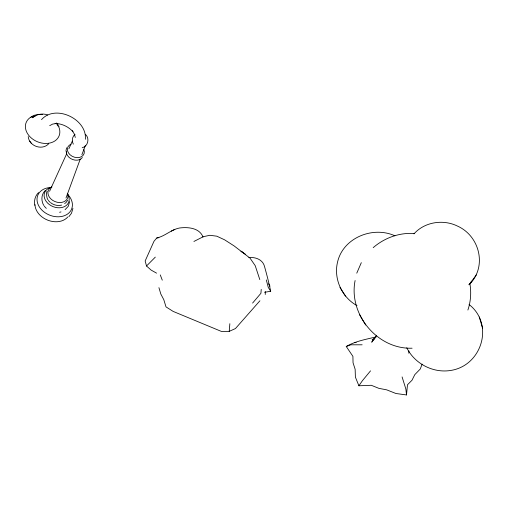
<?xml version="1.0" encoding="UTF-8"?>
<svg xmlns="http://www.w3.org/2000/svg" width="508" height="508" viewBox="0 0 508 508"><rect width="100%" height="100%" fill="white"/><g stroke="black" fill="none" stroke-linecap="round" stroke-linejoin="round"><path stroke-width="0.76" d="M265.265 294.494L265.271 291.465M469.024 304.463C494.506 324.275 481.863 365.684 450.723 370.453C433.114 373.342 414.661 363.715 406.768 347.77M408.769 353.187L408.915 350.939M261.226 289.382L260.921 293.294L252.597 303.073M158.921 287.649L160.833 294.056L163.805 299.714L166.002 306.883L173.139 311.404L221.298 331.381L229.21 331.362L229.857 323.691M376.384 336.836C366.154 339.338 355.562 341.078 346.24 346.488L352.908 356.349L353.047 362.782L355.143 369.284L355.397 377.126L358.902 385.782L371.291 385.286L378.835 388.334L386.709 389.852L395.923 393.497L406.502 394.945L407.492 384.772L412.013 380.225L414.788 374.656L420.224 369.068L422.161 364.128M85.388 139.287C87.186 119.018 55.264 103.873 41.51 119.647M355.105 280.518C348.31 314.236 377.438 349.491 412.083 348.202M47.047 191.16L46.361 193.777L47.053 197.853A10.376 7.925 22.3 0 0 47.949 199.777M69.647 201.708L68.231 206.331L65.075 209.671M72.936 208.426L71.488 213.239L68.866 216.713M471.722 281.159L469.043 284.766C487.509 267.049 479.85 235.845 457.232 225.971L456.933 225.819C442.766 219.126 424.459 222.028 413.969 233.877M65.989 198.025L80.245 159.099M81.864 154.794L85.369 145.472M356.768 273.164L361.315 262.668M66.656 147.803L65.996 150.463L66.523 153.13M67.672 200.266L65.843 202.756L64.618 203.511M68.878 148.806L72.295 141.129M66.389 154.394L49.562 191.306M467.887 310.032C470.783 301.65 471.405 292.176 469.856 283.401M358.902 385.782L362.414 380.689L370.535 370.853M376.593 335.267L371.704 342.195L374.098 339.185M469.049 284.753L476.307 274.968M38.538 192.57C35.154 195.859 33.833 200.762 34.842 205.34M45.288 190.487C41.923 193.669 41.104 198.653 42.64 202.927A12.948 9.893 22.3 0 0 43.853 205.48M203.016 237.09C199.561 227.794 187.82 226.854 179.375 228.029C171.107 229.61 164.922 236.271 156.762 237.985L153.988 241.287L145.155 260.985L146.52 266.001L151.155 270.11L156.572 273.152M259.931 300.768L235.439 328.568L229.21 331.362M373.19 247.656C384.442 237.865 399.694 232.258 414.687 233.597M155.315 257.118L146.52 266.001M75.038 134.366C72.136 136.589 71.552 140.995 73.317 144.132M48.711 143.751C42.043 150.889 28.943 146.056 28.219 136.512M30.34 117.551L34.131 115.322L38.811 114.325L42.456 114.56M35.604 115.773L32.252 117.742C36.506 114.319 42.424 112.992 47.606 114.954M193.91 241.459L203.314 236.696L209.848 235.287L216.802 236.188L224.568 239.801L234.08 245.891L250.057 258.166L255.226 265.697L259.81 279.591M49.701 125.666L52.622 124.085L56.407 123.495L55.08 123.406C61.874 123.565 68.402 126.67 72.987 131.661L72.225 130.785L74.397 134.118L75.298 137.465M374.796 338.315L372.161 339.693L374.942 338.639M174.835 229.394L171.253 231.14M82.207 147.726C87.916 146.456 89.872 138.494 85.642 134.576M346.24 346.488L350.857 344.805L362.14 344.799M264.617 292.284L270.694 291.255C268.999 283.172 266.903 275.038 264.668 267.037C263.081 259.651 255.645 256.845 248.844 257.632M156.762 237.985L158.852 237.681M354.654 342.582L356.165 342.386M394.913 235.814C372.942 225.762 343.084 237.744 337.566 262.033C333.4 278.771 341.947 297.421 357.003 305.619M245.434 254.241L240.983 251.193L243.034 252.609M29.737 141.154L31.382 143.37M339.966 287.363L345.491 296.132M270.694 291.255L268.262 287.376L266.313 279.933M268.567 283.794L270.015 286.182M359.378 314.395L365.658 325.012M57.226 123.342L58.992 126.784M56.502 122.936L57.563 125.895M160.268 274.923L162.287 280.168M402.088 376.923L405.873 389.045L406.502 394.945M482.6 328.187L479.273 316.986M58.757 126.816A17.774 13.576 22.3 0 1 49.848 143.046A17.774 13.576 22.3 0 1 27.559 133.68A17.774 13.576 22.3 0 1 33.128 116.046M82.366 157.512A8.769 6.693 22.3 0 1 72.765 159.563A8.769 6.693 22.3 0 1 66.307 151.784M83.871 149.581A8.769 6.693 22.3 0 1 79.362 157.461A8.769 6.693 22.3 0 1 68.447 152.864A8.769 6.693 22.3 0 1 71.056 144.177M61.62 205.105A10.376 7.925 22.3 0 1 50.483 202.603M49.886 202.095A10.376 7.925 22.3 0 1 48.355 200.387M67.666 193.567A10.376 7.925 22.3 0 1 61.881 202.374A10.376 7.925 22.3 0 1 49.289 197.015A10.376 7.925 22.3 0 1 51.791 186.817M60.992 211.919A12.948 9.893 22.3 0 1 59.569 212.268M46.317 208.35A12.948 9.893 22.3 0 1 44.26 206.083M67.926 194.659A12.948 9.893 22.3 0 1 61.97 207.486A12.948 9.893 22.3 0 1 45.174 199.746A12.948 9.893 22.3 0 1 51.841 187.242M67.774 216.992A18.263 13.951 22.3 0 1 48.05 220.288A18.263 13.951 22.3 0 1 34.976 204.673M67.266 193.967A18.263 13.951 22.3 0 1 64.503 215.671A18.263 13.951 22.3 0 1 38.329 205.061A18.263 13.951 22.3 0 1 51.352 187.509"/></g></svg>
